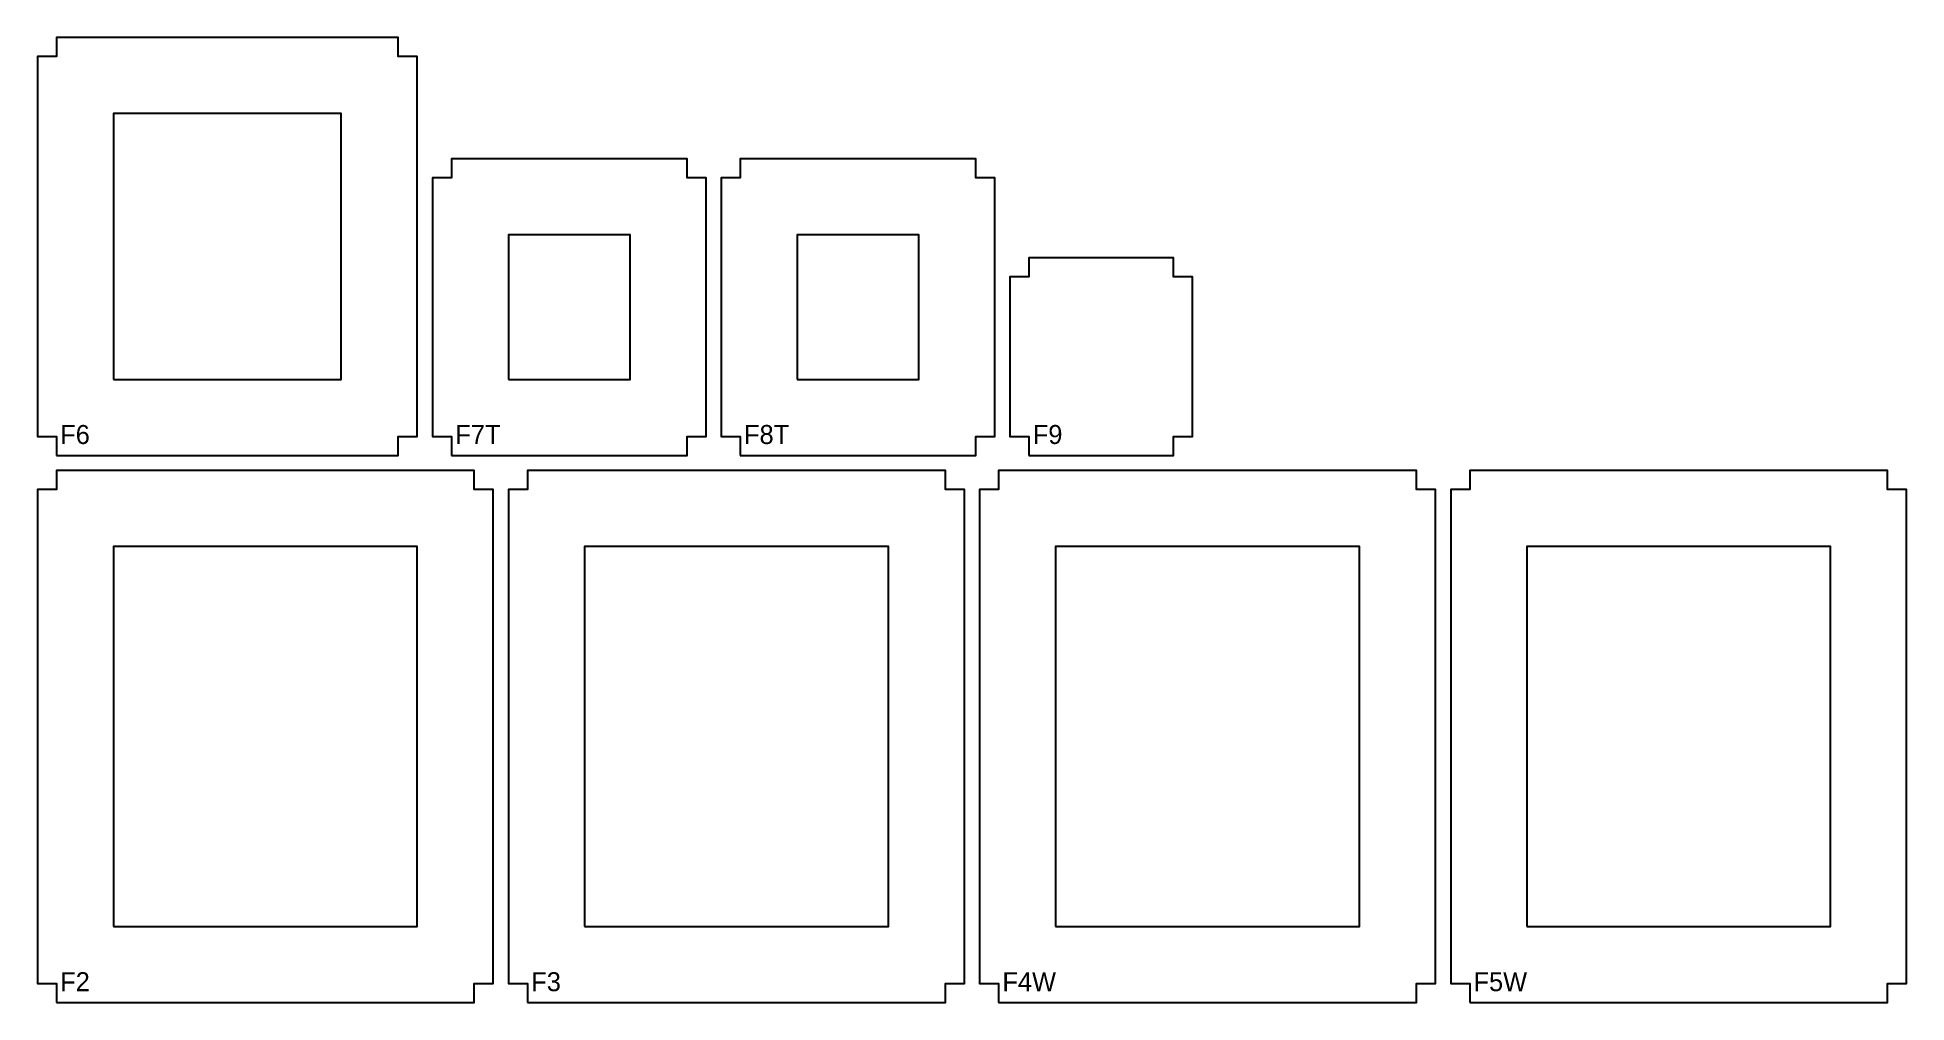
# Model space of a CAD drawing. Header units: metres. Extents: x 5 to 497, y 5 to 259.
import ezdxf

# ---------------------------------------------------------------- set-up
doc = ezdxf.new("R2010")
doc.units = ezdxf.units.M
doc.layers.add('CUT', color=7, linetype='CONTINUOUS')
doc.layers.add('POPIS', color=1, linetype='CONTINUOUS')

msp = doc.modelspace()

# ---------------------------------------------------------------- linework, layer by layer
at = {"layer": 'CUT'}
for points in [[(10, 149), (100, 149), (100, 154), (105, 154), (105, 254), (100, 254), (100, 259), (10, 259), (10, 254), (5, 254), (5, 154), (10, 154)], [(25, 169), (85, 169), (85, 239), (25, 239)], [(114, 149), (176, 149), (176, 154), (181, 154), (181, 222), (176, 222), (176, 227), (114, 227), (114, 222), (109, 222), (109, 154), (114, 154)], [(190, 149), (252, 149), (252, 154), (257, 154), (257, 222), (252, 222), (252, 227), (190, 227), (190, 222), (185, 222), (185, 154), (190, 154)], [(129, 169), (161, 169), (161, 207), (129, 207)], [(205, 169), (237, 169), (237, 207), (205, 207)], [(266, 149), (304, 149), (304, 154), (309, 154), (309, 196), (304, 196), (304, 201), (266, 201), (266, 196), (261, 196), (261, 154), (266, 154)], [(10, 5), (120, 5), (120, 10), (125, 10), (125, 140), (120, 140), (120, 145), (10, 145), (10, 140), (5, 140), (5, 10), (10, 10)], [(134, 5), (244, 5), (244, 10), (249, 10), (249, 140), (244, 140), (244, 145), (134, 145), (134, 140), (129, 140), (129, 10), (134, 10)], [(258, 5), (368, 5), (368, 10), (373, 10), (373, 140), (368, 140), (368, 145), (258, 145), (258, 140), (253, 140), (253, 10), (258, 10)], [(382, 5), (492, 5), (492, 10), (497, 10), (497, 140), (492, 140), (492, 145), (382, 145), (382, 140), (377, 140), (377, 10), (382, 10)], [(25, 25), (105, 25), (105, 125), (25, 125)], [(149, 25), (229, 25), (229, 125), (149, 125)], [(273, 25), (353, 25), (353, 125), (273, 125)], [(397, 25), (477, 25), (477, 125), (397, 125)]]:
    msp.add_lwpolyline(points, close=True, dxfattribs=at)

# ---------------------------------------------------------------- texts
at = {"layer": 'POPIS'}
for s, p in [('F6', (11, 152)), ('F7T', (115, 152)), ('F8T', (191, 152)), ('F9', (267, 152)), ('F2', (11, 8)), ('F3', (135, 8)), ('F4W', (259, 8)), ('F5W', (383, 8))]:
    msp.add_text(s, height=5, dxfattribs=at).set_placement(p)

doc.saveas('drawing.dxf')
